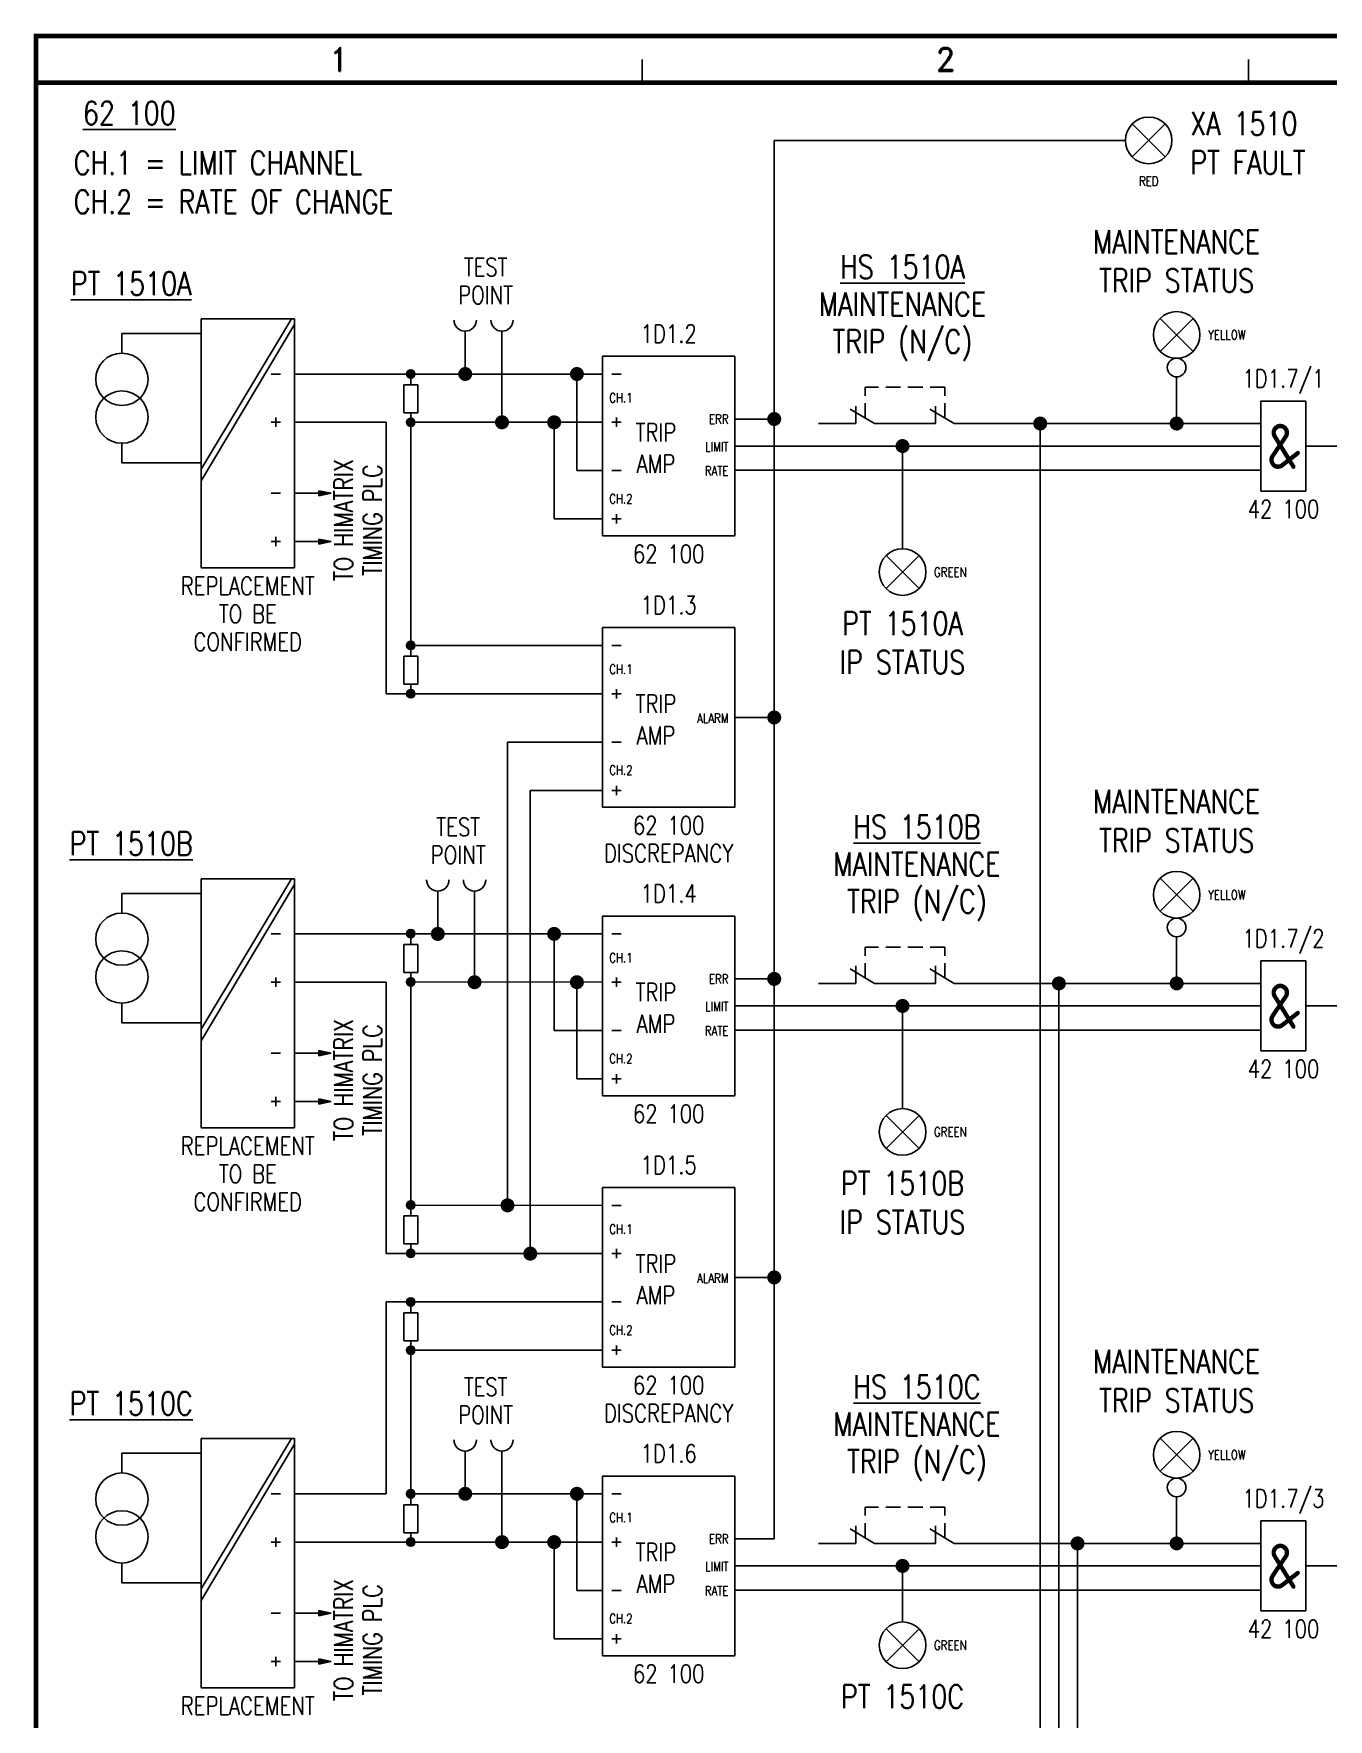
# Model space of a CAD drawing. Extents: x 0 to 414, y 0 to 285.
# Drawn here: x 15.7 to 154.5, y 104.6 to 285.2 of the extents above; entities that cross this region are included whole.
import ezdxf
from ezdxf.enums import TextEntityAlignment as Align

# ---------------------------------------------------------------- set-up
doc = ezdxf.new("R2010")
doc.units = 0
doc.header["$MEASUREMENT"] = 0
doc.linetypes.add('CONTINU', pattern=[0])
doc.linetypes.add('HIDDEN', pattern=[9.525, 6.35, -3.175])
doc.layers.get('0').update_dxf_attribs({"linetype": 'CONTINUOUS'})
for name, color, linetype in [('01-DRAW', 7, 'CONTINUOUS'), ('01_DRAW', 7, 'CONTINUOUS'), ('02-TEXT', 2, 'CONTINUOUS'), ('COL', 2, 'CONTINU'), ('ROW', 2, 'CONTINU'), ('UPS', 2, 'CONTINUOUS')]:
    doc.layers.add(name, color=color, linetype=linetype)
doc.styles.add('ISO', font='iso.shx', dxfattribs={"height": 2.5})
doc.styles.add('ROMAND', font='ROMAND')
doc.styles.add('ROMANS', font='romans.shx', dxfattribs={"width": 0.8})

# ---------------------------------------------------------------- blocks, each defined once
blk = doc.blocks.new('AND')
at = {"layer": '01-DRAW', "style": 'ISO'}
blk.add_text('&', height=4.8241, dxfattribs=at).set_placement((183.3356, 222.2201), align=Align.MIDDLE)
blk = doc.blocks.new('DOT')
for radius in [0.75, 0.65, 0.55, 0.45, 0.35, 0.25, 0.15, 0.05]:
    blk.add_circle((0, 0), radius)
blk = doc.blocks.new('HS-A3')
at = {"color": 1}
for p, q in [((81, 280), (81, 282.5)), ((146, 280), (146, 282.5))]:
    blk.add_line(p, q, dxfattribs=at)
at = {"color": 1, "const_width": 0.5}
blk.add_lwpolyline([(16, 3), (409, 3), (409, 285), (16, 285)], close=True, dxfattribs=at)
blk.add_lwpolyline([(16, 280), (404, 280)], dxfattribs=at)
at = {"color": 2, "style": 'ROMAND'}
for s, p in [('1', (48.5, 282.5)), ('2', (113.5, 282.5))]:
    blk.add_text(s, height=2.5, dxfattribs=at).set_placement(p, align=Align.MIDDLE)
at = {"layer": 'COL', "style": 'ROMAND', "flags": 9}
for tag, p in [('COL1', (48.5, 282.5)), ('COL2', (113.5, 282.5)), ('COL3', (178.5, 282.5)), ('COL4', (243.5, 282.5)), ('COL5', (308.5, 282.5)), ('COL6', (373.5, 282.5))]:
    blk.add_attdef(tag, p, '', height=2.5, dxfattribs=at)
at = {"layer": 'ROW', "style": 'ROMAND', "flags": 9}
for tag, p in [('ROW1', (406.5, 249.5)), ('ROW2', (406.5, 188.5)), ('ROW3', (406.5, 127.5)), ('ROW4', (406.5, 66.5))]:
    blk.add_attdef(tag, p, '', height=2.5, dxfattribs=at)
at = {"layer": 'UPS', "color": 3, "style": 'ROMANS', "width": 0.8, "flags": 8}
blk.add_attdef('PROJS->NOMPRO', text='', height=1.7, rotation=90, dxfattribs=at).set_placement((13.5, 35), align=Align.MIDDLE_LEFT)
at = {"layer": 'UPS', "style": 'ROMANS', "width": 0.8, "flags": 8}
for tag, height, p in [('PLANOS->VERIF', 2.5, (293.5, 34.25)), ('PLANOS->CANVI1', 2.5, (109, 29.25)), ('PLANOS->NCAN1', 2.5, (149, 29.25)), ('PLANOS->DCAN1', 2.5, (262.5, 29.25)), ('PLANOS->ORIG', 2.5, (293.5, 29.25)), ('PLANOS->CANVI2', 2.5, (109, 24.25)), ('PLANOS->NCAN2', 2.5, (149, 24.25)), ('PLANOS->DCAN2', 2.5, (262.5, 24.25)), ('PLANOS->HECHF', 2.5, (293.5, 24.25)), ('PLANOS->CANVI3', 2.5, (109, 19.25)), ('PLANOS->NCAN3', 2.5, (149, 19.25)), ('PLANOS->DCAN3', 2.5, (262.5, 19.25)), ('PLANOS->HECHD', 2.5, (293.5, 19.25)), ('PLANOS->CANVI4', 2.5, (109, 14.25)), ('PLANOS->NCAN4', 2.5, (149, 14.25)), ('PLANOS->DCAN4', 2.5, (262.5, 14.25)), ('PLANOS->DATACREA', 2.5, (293.5, 14.25)), ('PLANOS->CANVI5', 2.5, (109, 9.25)), ('PLANOS->NCAN5', 2.5, (149, 9.25)), ('PLANOS->DCAN5', 2.5, (262.5, 9.25)), ('PLANOS->NR1', 2.5, (293.5, 9.25)), ('PROJS->DESCPRO3', 5, (345.5, 5.5)), ('PLANOS->PLANO', 5, (378.5, 5.5)), ('PLANOS->USER', 5, (402.75, 5.5)), ('PLANOS->NR2', 2.5, (293.5, 4.25))]:
    blk.add_attdef(tag, text='', height=height, dxfattribs=at).set_placement(p, align=Align.CENTER)
at = {"layer": 'UPS', "style": 'ROMANS', "width": 3.1263, "flags": 8}
blk.add_attdef('PLANOS->MCAN1', text='', height=2.5, rotation=0.061173, dxfattribs=at).set_placement((155, 31.6443), (254, 31.75), align=Align.FIT)
at = {"layer": 'UPS', "style": 'ROMANS', "flags": 8}
for tag, width, p, p2 in [('PLANOS->MCAN2', 3.0574, (155, 26.75), (254, 26.75)), ('PLANOS->MCAN3', 3.0574, (155, 21.75), (254, 21.75)), ('PLANOS->MCAN4', 3.0462, (155, 16.75), (254, 16.75)), ('PLANOS->MCAN5', 3.0574, (155, 11.75), (254, 11.75))]:
    blk.add_attdef(tag, text='', height=2.5, dxfattribs=dict(at, width=width)).set_placement(p, p2, align=Align.FIT)
at = {"layer": 'UPS', "style": 'ROMANS', "width": 0.8, "flags": 8}
blk.add_attdef('PLANOS->DENOM', (313.5, 24.25), '', height=2.5, dxfattribs=at)
at = {"layer": 'UPS', "color": 4, "style": 'ROMANS', "width": 0.8, "flags": 8}
for tag, p in [('PROJS->DESCPRO1', (303, 19.25)), ('PROJS->DESCPRO2', (303, 14.25))]:
    blk.add_attdef(tag, p, '', height=2.5, dxfattribs=at)
at = {"layer": 'UPS', "color": 3, "style": 'ROMANS', "width": 0.8, "flags": 8}
blk.add_attdef('PLANOS->PROTOTIPO', text='', height=1.7, dxfattribs=at).set_placement((39.5, 5.5), align=Align.MIDDLE_LEFT)
at = {"layer": 'UPS', "style": 'ROMANS', "width": 0.8, "flags": 8}
blk.add_attdef('PLANOS->OBS4', text='', height=2.5, dxfattribs=at).set_placement((107, 5.5), align=Align.MIDDLE_LEFT)

msp = doc.modelspace()

# ---------------------------------------------------------------- hatches: boundary and pattern name
for points in [[(46.3271, 235.7188), (47.6473, 236), (46.3271, 236.2812)], [(46.3271, 230.5428), (47.6473, 230.824), (46.3271, 231.1052)], [(46.3271, 175.7225), (47.6473, 176.0037), (46.3271, 176.2849)], [(46.3271, 170.5465), (47.6473, 170.8277), (46.3271, 171.1089)], [(46.3271, 115.7262), (47.6473, 116.0074), (46.3271, 116.2886)], [(46.3271, 110.5502), (47.6473, 110.8314), (46.3271, 111.1126)]]:
    msp.add_hatch(color=256).paths.add_polyline_path(points)

# ---------------------------------------------------------------- linework, layer by layer
for p, q in [((33.7047, 254.6976), (43.7047, 254.6976)), ((33.7047, 254.6976), (33.7047, 228)), ((43.3921, 254.6976), (33.7047, 238.5863)), ((43.7047, 254.6976), (43.7047, 228)), ((25.2073, 251.0181), (25.2073, 253.1326)), ((25.2073, 253.1326), (33.7047, 253.1326)), ((43.7047, 254.0936), (33.7047, 237.3353)), ((62.0133, 253.3695), (62.0133, 248.7856)), ((65.9543, 243.6096), (65.9543, 253.3695)), ((73.988, 248.7856), (73.988, 238.4336)), ((71.547, 233.2576), (71.547, 243.6096)), ((25.2073, 241.3771), (25.2073, 239.2626)), ((25.2073, 239.2626), (33.7047, 239.2626)), ((47.6473, 236), (46.3271, 236.2812)), ((46.3271, 236.2812), (46.3271, 235.7188)), ((47.6473, 236), (46.3271, 235.7188)), ((46.3271, 231.1052), (46.3271, 230.5428)), ((47.6473, 230.824), (46.3271, 231.1052)), ((47.6473, 230.824), (46.3271, 230.5428)), ((43.7047, 228), (33.7047, 228)), ((66.547, 209.3475), (66.547, 159.7032)), ((68.988, 204.1715), (68.988, 154.5272)), ((33.7047, 194.7013), (33.7047, 168.0037)), ((43.3921, 194.7013), (33.7047, 178.59)), ((33.7047, 194.7013), (43.7047, 194.7013)), ((43.7047, 194.0973), (33.7047, 177.339)), ((43.7047, 194.7013), (43.7047, 168.0037)), ((59.0723, 193.3732), (59.0723, 188.7893)), ((63.0133, 183.6133), (63.0133, 193.3732)), ((25.2073, 193.1363), (33.7047, 193.1363)), ((25.2073, 191.0218), (25.2073, 193.1363)), ((71.547, 188.7893), (71.547, 178.4373)), ((73.988, 173.2613), (73.988, 183.6133)), ((25.2073, 181.3808), (25.2073, 179.2663)), ((25.2073, 179.2663), (33.7047, 179.2663)), ((46.3271, 176.2849), (46.3271, 175.7225)), ((47.6473, 176.0037), (46.3271, 176.2849)), ((47.6473, 176.0037), (46.3271, 175.7225)), ((46.3271, 171.1089), (46.3271, 170.5465)), ((47.6473, 170.8277), (46.3271, 171.1089)), ((47.6473, 170.8277), (46.3271, 170.5465)), ((43.7047, 168.0037), (33.7047, 168.0037)), ((53.5385, 128.793), (53.5385, 149.3512)), ((43.3921, 134.705), (33.7047, 118.5937)), ((33.7047, 134.705), (33.7047, 108.0074)), ((33.7047, 134.705), (43.7047, 134.705)), ((43.7047, 134.101), (33.7047, 117.3427)), ((43.7047, 134.705), (43.7047, 108.0074)), ((25.2073, 133.14), (33.7047, 133.14)), ((25.2073, 131.0255), (25.2073, 133.14)), ((62.0133, 133.3769), (62.0133, 128.793)), ((65.9543, 123.617), (65.9543, 133.3769)), ((53.5385, 128.793), (43.7047, 128.793)), ((73.988, 128.793), (73.988, 118.441)), ((71.547, 113.265), (71.547, 123.617)), ((25.2073, 121.3845), (25.2073, 119.27)), ((25.2073, 119.27), (33.7047, 119.27)), ((47.6473, 116.0074), (46.3271, 116.2886)), ((46.3271, 116.2886), (46.3271, 115.7262)), ((47.6473, 116.0074), (46.3271, 115.7262)), ((47.6473, 110.8314), (46.3271, 111.1126)), ((46.3271, 111.1126), (46.3271, 110.5502)), ((47.6473, 110.8314), (46.3271, 110.5502)), ((43.7047, 108.0074), (33.7047, 108.0074))]:
    msp.add_line(p, q)
at = {"color": 2}
for p, q in [((41.2047, 248.7856), (42.2047, 248.7856)), ((78.2386, 248.7856), (77.7386, 248.7856)), ((78.2386, 248.7856), (78.7386, 248.7856)), ((41.7047, 244.1096), (41.7047, 243.1096)), ((78.2386, 244.1096), (78.2386, 243.1096)), ((41.2047, 243.6096), (42.2047, 243.6096)), ((77.7386, 243.6096), (78.7386, 243.6096)), ((78.2386, 238.4336), (77.7386, 238.4336)), ((78.2386, 238.4336), (78.7386, 238.4336)), ((41.2047, 236), (42.2047, 236)), ((77.7386, 233.2576), (78.7386, 233.2576)), ((78.2386, 233.7576), (78.2386, 232.7576)), ((41.7047, 231.324), (41.7047, 230.324)), ((41.2047, 230.824), (42.2047, 230.824)), ((78.2386, 219.6995), (77.7386, 219.6995)), ((78.2386, 219.6995), (78.7386, 219.6995)), ((78.2386, 215.0235), (78.2386, 214.0235)), ((77.7386, 214.5235), (78.7386, 214.5235)), ((78.2386, 209.3475), (77.7386, 209.3475)), ((78.2386, 209.3475), (78.7386, 209.3475)), ((77.7386, 204.1715), (78.7386, 204.1715)), ((78.2386, 204.6715), (78.2386, 203.6715)), ((41.2047, 188.7893), (42.2047, 188.7893)), ((78.2386, 188.7893), (77.7386, 188.7893)), ((78.2386, 188.7893), (78.7386, 188.7893)), ((41.2047, 183.6133), (42.2047, 183.6133)), ((41.7047, 184.1133), (41.7047, 183.1133)), ((77.7386, 183.6133), (78.7386, 183.6133)), ((78.2386, 184.1133), (78.2386, 183.1133)), ((78.2386, 178.4373), (77.7386, 178.4373)), ((78.2386, 178.4373), (78.7386, 178.4373)), ((41.2047, 176.0037), (42.2047, 176.0037)), ((78.2386, 173.7613), (78.2386, 172.7613)), ((77.7386, 173.2613), (78.7386, 173.2613)), ((41.2047, 170.8277), (42.2047, 170.8277)), ((41.7047, 171.3277), (41.7047, 170.3277)), ((78.2386, 159.7032), (77.7386, 159.7032)), ((78.2386, 159.7032), (78.7386, 159.7032)), ((77.7386, 154.5272), (78.7386, 154.5272)), ((78.2386, 155.0272), (78.2386, 154.0272)), ((78.2386, 149.3512), (77.7386, 149.3512)), ((78.2386, 149.3512), (78.7386, 149.3512)), ((78.2386, 144.6752), (78.2386, 143.6752)), ((77.7386, 144.1752), (78.7386, 144.1752)), ((41.2047, 128.793), (42.2047, 128.793)), ((78.2386, 128.793), (77.7386, 128.793)), ((78.2386, 128.793), (78.7386, 128.793)), ((41.2047, 123.617), (42.2047, 123.617)), ((41.7047, 124.117), (41.7047, 123.117)), ((77.7386, 123.617), (78.7386, 123.617)), ((78.2386, 124.117), (78.2386, 123.117)), ((78.2386, 118.441), (77.7386, 118.441)), ((78.2386, 118.441), (78.7386, 118.441)), ((41.2047, 116.0074), (42.2047, 116.0074)), ((77.7386, 113.265), (78.7386, 113.265)), ((78.2386, 113.765), (78.2386, 112.765)), ((41.2047, 110.8314), (42.2047, 110.8314)), ((41.7047, 111.3314), (41.7047, 110.3314))]:
    msp.add_line(p, q, dxfattribs=at)
for centre in [(138.2851, 249.4776), (138.2851, 189.4813), (138.2851, 129.4762)]:
    msp.add_circle(centre, 1)
for centre in [(62.0133, 254.5695), (65.9543, 254.5695), (59.0723, 194.5732), (63.0133, 194.5732), (62.0133, 134.5769), (65.9543, 134.5769)]:
    msp.add_arc(centre, 1.2, 180, 0)
at = {"layer": '01-DRAW'}
for p, q in [((95.1406, 273.8119), (132.7851, 273.812)), ((95.1406, 123.9675), (95.1406, 273.8119)), ((43.7047, 248.7856), (76.7386, 248.7856)), ((55.4247, 247.6189), (55.4247, 244.6189)), ((56.9247, 247.6189), (55.4247, 247.6189)), ((56.1747, 248.7856), (56.1747, 247.6189)), ((56.1747, 248.7856), (56.1747, 247.6189)), ((56.9247, 244.6189), (56.9247, 247.6189)), ((138.2851, 248.4776), (138.2851, 243.4776)), ((152.1475, 245.8896), (147.3235, 245.8896)), ((147.3235, 245.8896), (147.3235, 236.2417)), ((152.1475, 236.2417), (152.1475, 245.8896)), ((56.1747, 244.6189), (55.4247, 244.6189)), ((55.4247, 244.6189), (56.9247, 244.6189)), ((56.1747, 244.6189), (56.1747, 243.6096)), ((56.1747, 244.6189), (56.1747, 219.6995)), ((90.916, 243.9601), (95.1406, 243.9601)), ((105.8991, 243.4776), (103.2848, 245.0261)), ((103.8991, 243.4776), (103.8991, 245.3464)), ((114.446, 243.4776), (111.8317, 245.0261)), ((112.446, 243.4776), (112.446, 245.3464)), ((43.7047, 243.6096), (53.5385, 243.6096)), ((53.5385, 243.6096), (53.5385, 214.5235)), ((56.1747, 243.6096), (76.7386, 243.6096)), ((99.8991, 243.4776), (103.8991, 243.4776)), ((105.8991, 243.4776), (112.446, 243.4776)), ((114.446, 243.4776), (147.3235, 243.4776)), ((123.6591, 243.4776), (123.6591, 51.7716)), ((147.3235, 241.0656), (90.916, 241.0656)), ((96.1406, 241.0656), (95.1406, 241.0656)), ((108.8991, 241.0656), (108.8991, 230.0656)), ((152.1475, 241.0656), (156.1648, 241.0656)), ((73.988, 238.4336), (76.7386, 238.4336)), ((90.916, 238.4776), (147.3235, 238.4776)), ((43.7047, 236), (46.3271, 236)), ((147.3235, 236.2417), (152.1475, 236.2417)), ((71.547, 233.2576), (76.7386, 233.2576)), ((43.7047, 230.824), (47.6473, 230.824)), ((56.1747, 219.6995), (76.7386, 219.6995)), ((56.1747, 219.6995), (56.1747, 218.5328)), ((56.1747, 219.6995), (56.1747, 218.5328)), ((56.9247, 218.5328), (55.4247, 218.5328)), ((55.4247, 218.5328), (55.4247, 215.5328)), ((56.9247, 215.5328), (56.9247, 218.5328)), ((55.4247, 215.5328), (56.9247, 215.5328)), ((56.1747, 215.5328), (55.4247, 215.5328)), ((56.1747, 215.5328), (56.1747, 214.5235)), ((53.5385, 214.5235), (76.7386, 214.5235)), ((90.916, 211.9795), (95.1406, 211.9795)), ((66.547, 209.3475), (76.7386, 209.3475)), ((68.988, 204.1715), (76.7386, 204.1715)), ((43.7047, 188.7893), (76.7386, 188.7893)), ((56.1747, 188.8216), (56.1747, 187.6549)), ((56.1747, 188.8216), (56.1747, 187.6549)), ((138.2851, 188.4813), (138.2851, 183.4813)), ((56.9247, 187.6549), (55.4247, 187.6549)), ((55.4247, 187.6549), (55.4247, 184.6549)), ((56.9247, 184.6549), (56.9247, 187.6549)), ((55.4247, 184.6549), (56.9247, 184.6549)), ((56.1747, 184.6549), (55.4247, 184.6549)), ((56.1747, 184.6549), (56.1747, 159.7355)), ((56.1747, 184.6549), (56.1747, 183.6456)), ((105.8991, 183.4813), (103.2848, 185.0298)), ((103.8991, 183.4813), (103.8991, 185.3501)), ((114.446, 183.4813), (111.8317, 185.0298)), ((112.446, 183.4813), (112.446, 185.3501)), ((152.1475, 185.8933), (147.3235, 185.8933)), ((147.3235, 185.8933), (147.3235, 176.2454)), ((152.1475, 176.2454), (152.1475, 185.8933)), ((43.7047, 183.6133), (53.5385, 183.6133)), ((53.5385, 183.6133), (53.5385, 154.5272)), ((56.1747, 183.6456), (76.7386, 183.6133)), ((90.916, 183.9638), (95.1406, 183.9638)), ((99.8991, 183.4813), (103.8991, 183.4813)), ((105.8991, 183.4813), (112.446, 183.4813)), ((114.446, 183.4813), (147.3235, 183.4813)), ((123.6591, 183.4813), (125.6591, 183.4813)), ((125.6591, 183.4813), (125.6591, 54.1836)), ((147.3235, 181.0693), (90.916, 181.0693)), ((98.1406, 181.0693), (97.1406, 181.0693)), ((108.8991, 181.0693), (108.8991, 170.0693)), ((152.1475, 181.0693), (161.5359, 181.0693)), ((71.547, 178.4373), (76.7386, 178.4373)), ((90.916, 178.4813), (147.3235, 178.4813)), ((43.7047, 176.0037), (46.3271, 176.0037)), ((147.3235, 176.2454), (152.1475, 176.2454)), ((73.988, 173.2613), (76.7386, 173.2613)), ((43.7047, 170.8277), (47.6473, 170.8277)), ((56.1747, 159.7355), (76.7386, 159.7032)), ((56.1747, 159.7355), (56.1747, 158.5688)), ((56.1747, 159.7355), (56.1747, 158.5688)), ((55.4247, 158.5688), (55.4247, 155.5688)), ((56.9247, 158.5688), (55.4247, 158.5688)), ((56.9247, 155.5688), (56.9247, 158.5688)), ((55.4247, 155.5688), (56.9247, 155.5688)), ((56.1747, 155.5688), (55.4247, 155.5688)), ((56.1747, 155.5688), (56.1747, 154.5595)), ((53.5385, 154.5272), (76.7386, 154.5272)), ((90.916, 151.9795), (95.1406, 151.9795)), ((53.5385, 149.3512), (76.7386, 149.3512)), ((55.4247, 148.1845), (55.4247, 145.1845)), ((56.9247, 148.1845), (55.4247, 148.1845)), ((56.1747, 149.3512), (56.1747, 148.1845)), ((56.1747, 149.3512), (56.1747, 148.1845)), ((56.9247, 145.1845), (56.9247, 148.1845)), ((55.4247, 145.1845), (56.9247, 145.1845)), ((56.1747, 145.1845), (55.4247, 145.1845)), ((56.1747, 145.1845), (56.1747, 144.1752)), ((56.1747, 144.1752), (56.1747, 127.6263)), ((56.1747, 144.1752), (76.7386, 144.1752)), ((56.1747, 128.793), (76.7386, 128.793)), ((56.1747, 128.793), (56.1747, 127.6263)), ((138.2851, 128.4762), (138.2851, 123.4762)), ((56.9247, 127.6263), (55.4247, 127.6263)), ((55.4247, 127.6263), (55.4247, 124.6263)), ((56.9247, 124.6263), (56.9247, 127.6263)), ((105.8991, 123.4762), (103.2848, 125.0247)), ((103.8991, 123.4762), (103.8991, 125.345)), ((114.446, 123.4762), (111.8317, 125.0247)), ((112.446, 123.4762), (112.446, 125.345)), ((152.1475, 125.8882), (147.3235, 125.8882)), ((147.3235, 125.8882), (147.3235, 116.2403)), ((152.1475, 116.2403), (152.1475, 125.8882)), ((43.7047, 123.617), (56.1747, 123.617)), ((55.4247, 124.6263), (56.9247, 124.6263)), ((56.1747, 124.6263), (55.4247, 124.6263)), ((56.1747, 124.6263), (56.1747, 123.617)), ((56.1747, 123.617), (76.7386, 123.617)), ((90.916, 123.9675), (95.1406, 123.9675)), ((99.8991, 123.4762), (103.8991, 123.4762)), ((105.8991, 123.4762), (112.446, 123.4762)), ((114.446, 123.4762), (147.3235, 123.4762)), ((127.6591, 56.5956), (127.6591, 123.4762)), ((147.3235, 121.0642), (90.916, 121.0642)), ((108.8991, 121.0642), (108.8991, 115.0642)), ((152.1475, 121.0642), (156.1648, 121.0642)), ((73.988, 118.441), (76.7386, 118.441)), ((90.916, 118.4762), (147.3235, 118.4762)), ((43.7047, 116.0074), (46.3271, 116.0074)), ((147.3235, 116.2403), (152.1475, 116.2403)), ((71.547, 113.265), (76.7386, 113.265)), ((43.7047, 110.8314), (47.6473, 110.8314))]:
    msp.add_line(p, q, dxfattribs=at)
at = {"layer": '01-DRAW', "linetype": 'HIDDEN', "ltscale": 0.25}
for p, q in [((104.8991, 244.0699), (104.8991, 247.3578)), ((113.446, 247.3578), (104.8991, 247.3578)), ((113.446, 244.0699), (113.446, 247.3578)), ((104.8991, 184.0736), (104.8991, 187.3615)), ((113.446, 187.3615), (104.8991, 187.3615)), ((113.446, 184.0736), (113.446, 187.3615)), ((113.446, 127.3564), (104.8991, 127.3564)), ((104.8991, 124.0685), (104.8991, 127.3564)), ((113.446, 124.0685), (113.446, 127.3564))]:
    msp.add_line(p, q, dxfattribs=at)
at = {"layer": '01-DRAW', "const_width": 0.75}
for points in [[(61.6383, 248.7856, 1), (62.3883, 248.7856, 1)], [(73.613, 248.7856, 1), (74.363, 248.7856, 1)], [(65.5793, 243.6096, 1), (66.3293, 243.6096, 1)], [(71.172, 243.6096, 1), (71.922, 243.6096, 1)], [(94.7656, 243.9601, 1), (95.5156, 243.9601, 1)], [(123.2841, 243.4776, 1), (124.0341, 243.4776, 1)], [(137.9101, 243.4776, 1), (138.6601, 243.4776, 1)], [(108.5241, 241.0656, 1), (109.2741, 241.0656, 1)], [(94.7656, 211.9795, 1), (95.5156, 211.9795, 1)], [(58.6973, 188.7893, 1), (59.4473, 188.7893, 1)], [(71.172, 188.7893, 1), (71.922, 188.7893, 1)], [(62.6383, 183.6133, 1), (63.3883, 183.6133, 1)], [(73.613, 183.6133, 1), (74.363, 183.6133, 1)], [(94.7656, 183.9638, 1), (95.5156, 183.9638, 1)], [(125.2841, 183.4813, 1), (126.0341, 183.4813, 1)], [(137.9101, 183.4813, 1), (138.6601, 183.4813, 1)], [(108.5241, 181.0693, 1), (109.2741, 181.0693, 1)], [(66.172, 159.7032, 1), (66.922, 159.7032, 1)], [(68.613, 154.5272, 1), (69.363, 154.5272, 1)], [(94.7656, 151.9795, 1), (95.5156, 151.9795, 1)], [(61.6383, 128.793, 1), (62.3883, 128.793, 1)], [(73.613, 128.793, 1), (74.363, 128.793, 1)], [(65.5793, 123.617, 1), (66.3293, 123.617, 1)], [(71.172, 123.617, 1), (71.922, 123.617, 1)], [(127.2841, 123.4762, 1), (128.0341, 123.4762, 1)], [(137.9101, 123.4762, 1), (138.6601, 123.4762, 1)], [(108.5241, 121.0642, 1), (109.2741, 121.0642, 1)]]:
    msp.add_lwpolyline(points, format="xyb", close=True, dxfattribs=at)
at = {"layer": '01-DRAW'}
for points in [[(76.7386, 231.4389), (90.916, 231.4389), (90.916, 250.6924), (76.7386, 250.6924)], [(76.7386, 202.3528), (90.916, 202.3528), (90.916, 221.6063), (76.7386, 221.6063)], [(76.7386, 171.4426), (90.916, 171.4426), (90.916, 190.6961), (76.7386, 190.6961)], [(76.7386, 142.3565), (90.916, 142.3565), (90.916, 161.61), (76.7386, 161.61)], [(76.7386, 111.4463), (90.916, 111.4463), (90.916, 130.6998), (76.7386, 130.6998)]]:
    msp.add_lwpolyline(points, close=True, dxfattribs=at)
for centre in [(25.2073, 248.2181), (25.2073, 244.1659), (25.2073, 188.2218), (25.2073, 184.1696), (25.2073, 128.2255), (25.2073, 124.1733)]:
    msp.add_circle(centre, 2.8, dxfattribs=at)
at = {"layer": '01_DRAW', "color": 7, "linetype": 'Continuous'}
for p, q in [((133.5173, 272.0442), (137.0529, 275.5797)), ((137.0529, 272.0442), (133.5173, 275.5797)), ((136.5173, 251.2098), (140.0529, 254.7454)), ((136.5173, 254.7454), (140.0529, 251.2098)), ((107.1313, 229.3334), (110.6668, 225.7979)), ((107.1313, 225.7979), (110.6668, 229.3334)), ((136.5173, 194.7491), (140.0529, 191.2135)), ((136.5173, 191.2135), (140.0529, 194.7491)), ((107.1313, 165.8015), (110.6668, 169.3371)), ((107.1313, 169.3371), (110.6668, 165.8015)), ((136.5173, 131.2084), (140.0529, 134.744)), ((136.5173, 134.744), (140.0529, 131.2084)), ((107.1313, 110.7965), (110.6668, 114.332)), ((107.1313, 114.332), (110.6668, 110.7965))]:
    msp.add_line(p, q, dxfattribs=at)
for centre in [(135.2851, 273.812), (138.2851, 252.9776), (108.8991, 227.5656), (138.2851, 192.9813), (108.8991, 167.5693), (138.2851, 132.9762), (108.8991, 112.5642)]:
    msp.add_circle(centre, 2.5, dxfattribs=at)

# ---------------------------------------------------------------- block references
for name, p in [('HS-A3', (0, 0)), ('AND', (-33.4801, 18.8159)), ('AND', (-33.4801, -41.1804)), ('AND', (-33.4801, -101.1855))]:
    msp.add_blockref(name, p)
at = {"xscale": 0.6, "yscale": 0.6, "zscale": 0.6}
for p in [(56.1747, 248.7856), (56.1747, 219.6995), (56.1747, 188.8216), (56.1747, 159.7355), (56.1747, 149.3512), (56.1747, 128.793)]:
    msp.add_blockref('DOT', p, dxfattribs=at)
at = {"xscale": -0.6, "yscale": 0.6, "zscale": 0.6, "rotation": 180}
for p in [(56.1747, 243.6096), (56.1747, 214.5235), (56.1747, 183.6456), (56.1747, 154.5595), (56.1747, 144.1752), (56.1747, 123.617)]:
    msp.add_blockref('DOT', p, dxfattribs=at)

# ---------------------------------------------------------------- texts
at = {"layer": '02-TEXT', "linetype": 'Continuous', "style": 'ROMANS', "width": 0.8}
for s, p in [('%%U62 100', (26, 275.495)), ('%%UHS 1510A', (108.8991, 259.0157)), ('%%UPT 1510A', (26.2024, 257.2283)), ('MAINTENANCE', (108.8991, 255.0157)), ('TRIP (N/C)', (108.8991, 251.0157)), ('%%UHS 1510B', (110.446, 199.0193)), ('%%UPT 1510B', (26.2024, 197.232)), ('MAINTENANCE', (110.446, 195.0193)), ('TRIP (N/C)', (110.446, 191.0193)), ('%%UHS 1510C', (110.446, 139.0143)), ('%%UPT 1510C', (26.2024, 137.2357)), ('MAINTENANCE', (110.446, 135.0143)), ('TRIP (N/C)', (110.446, 131.0143))]:
    msp.add_text(s, height=2.5, dxfattribs=at).set_placement(p, align=Align.CENTER)
at = {"layer": '02-TEXT', "style": 'ROMANS', "width": 0.8}
for s, height, p in [('XA 1510', 2.5, (139.7555, 274.372)), ('PT FAULT', 2.5, (139.7555, 270.2053)), ('YELLOW', 1, (141.6563, 252.4776)), ('GREEN', 1, (112.2703, 227.0656)), ('YELLOW', 1, (141.6563, 192.4813)), ('GREEN', 1, (112.2703, 167.0693)), ('YELLOW', 1, (141.6563, 132.4762)), ('GREEN', 1, (112.2703, 112.0642))]:
    msp.add_text(s, height=height, dxfattribs=at).set_placement(p)
for s, p in [('CH.1 = LIMIT CHANNEL', (20.0481, 271.3963)), ('CH.2 = RATE OF CHANGE', (20.0481, 267.2297))]:
    msp.add_text(s, height=2.5, dxfattribs=at).set_placement(p, align=Align.MIDDLE_LEFT)
for s, height, p in [('RED', 1, (135.2851, 269.4491)), ('MAINTENANCE', 2.5, (138.2851, 262.9591)), ('TRIP STATUS', 2.5, (138.2851, 258.7924)), ('CH.1', 1, (78.7037, 246.2333)), ('TRIP', 1.9296, (82.4688, 242.5325)), ('AMP', 1.9296, (82.4688, 239.1512)), ('CH.2', 1, (78.7037, 235.4266)), ('PT 1510A', 2.5, (108.8991, 222.0656)), ('IP STATUS', 2.5, (108.8991, 217.899)), ('CH.1', 1, (78.7037, 217.1472)), ('TRIP', 1.9296, (82.4688, 213.4464)), ('AMP', 1.9296, (82.4688, 210.0651)), ('CH.2', 1, (78.7037, 206.3405)), ('MAINTENANCE', 2.5, (138.2851, 202.9628)), ('TRIP STATUS', 2.5, (138.2851, 198.7961)), ('CH.1', 1, (78.7037, 186.237)), ('TRIP', 1.9296, (82.4688, 182.5362)), ('AMP', 1.9296, (82.4688, 179.1549)), ('CH.2', 1, (78.7037, 175.4303)), ('PT 1510B', 2.5, (108.8991, 162.0693)), ('IP STATUS', 2.5, (108.8991, 157.9026)), ('CH.1', 1, (78.7037, 157.1509)), ('TRIP', 1.9296, (82.4688, 153.4501)), ('AMP', 1.9296, (82.4688, 150.0688)), ('CH.2', 1, (78.7037, 146.3442)), ('MAINTENANCE', 2.5, (138.2851, 142.9577)), ('TRIP STATUS', 2.5, (138.2851, 138.791)), ('CH.1', 1, (78.7037, 126.2407)), ('TRIP', 1.9296, (82.4688, 122.5399)), ('AMP', 1.9296, (82.4688, 119.1586)), ('CH.2', 1, (78.7037, 115.434)), ('PT 1510C', 2.5, (108.8991, 107.0642))]:
    msp.add_text(s, height=height, dxfattribs=at).set_placement(p, align=Align.MIDDLE_CENTER)
for s, p in [('TEST', (64.2043, 259.2815)), ('POINT', (64.2043, 256.2815)), ('1D1.2', (83.8273, 252.1395)), ('1D1.7/1', (149.7355, 247.3367)), ('42 100', (149.7355, 233.3473)), ('62 100', (83.8273, 228.5446)), ('REPLACEMENT', (38.7047, 225.1057)), ('TO BE', (38.7047, 222.1057)), ('1D1.3', (83.8273, 223.0534)), ('CONFIRMED', (38.7047, 219.1057)), ('TEST', (61.2633, 199.2852)), ('62 100', (83.8273, 199.4585)), ('POINT', (61.2633, 196.2852)), ('DISCREPANCY', (83.8273, 196.4585)), ('1D1.4', (83.8273, 192.1432)), ('1D1.7/2', (149.7355, 187.3404)), ('42 100', (149.7355, 173.351)), ('62 100', (83.8273, 168.5483)), ('REPLACEMENT', (38.7047, 165.1094)), ('1D1.5', (83.8273, 163.0571)), ('TO BE', (38.7047, 162.1094)), ('CONFIRMED', (38.7047, 159.1094)), ('TEST', (64.2043, 139.2889)), ('62 100', (83.8273, 139.4622)), ('POINT', (64.2043, 136.2889)), ('DISCREPANCY', (83.8273, 136.4622)), ('1D1.6', (83.8273, 132.1469)), ('1D1.7/3', (149.7355, 127.3353)), ('42 100', (149.7355, 113.3459)), ('62 100', (83.8273, 108.552)), ('REPLACEMENT', (38.7047, 105.1131))]:
    msp.add_text(s, height=1.9296, dxfattribs=at).set_placement(p, align=Align.CENTER)
for s, p in [('ERR', (90.2328, 243.9601)), ('LIMIT', (90.2328, 240.9924)), ('RATE', (90.2328, 238.4044)), ('ALARM', (90.2328, 211.9063)), ('ERR', (90.2328, 183.9638)), ('LIMIT', (90.2328, 180.9961)), ('RATE', (90.2328, 178.4081)), ('ALARM', (90.2328, 151.91)), ('ERR', (90.2328, 123.9675)), ('LIMIT', (90.2328, 120.9998)), ('RATE', (90.2328, 118.4118))]:
    msp.add_text(s, height=1, dxfattribs=at).set_placement(p, align=Align.MIDDLE_RIGHT)
for s, p in [('TO HIMATRIX', (49.9682, 233.1318)), ('TIMING PLC', (53.0626, 233.1318)), ('TO HIMATRIX', (49.9682, 173.1355)), ('TIMING PLC', (53.0626, 173.1355)), ('TO HIMATRIX', (49.9682, 113.1392)), ('TIMING PLC', (53.0626, 113.1392))]:
    msp.add_text(s, height=2, rotation=90, dxfattribs=at).set_placement(p, align=Align.CENTER)

doc.saveas('drawing.dxf')
